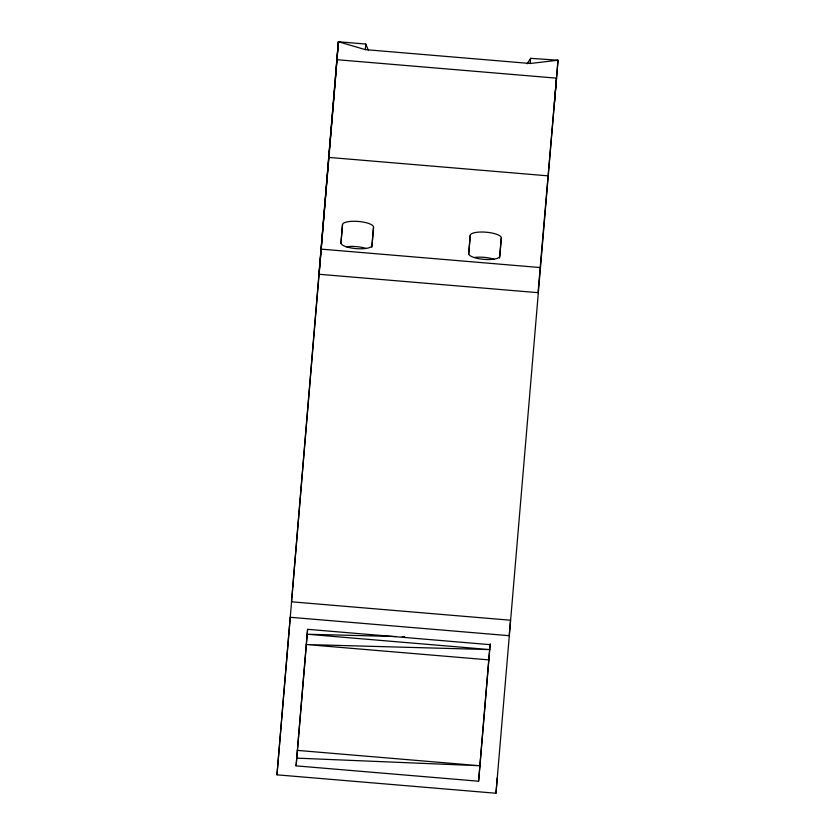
<?xml version="1.0" encoding="UTF-8"?>
<svg xmlns="http://www.w3.org/2000/svg" width="835" height="835" viewBox="0 0 835 835"><rect width="100%" height="100%" fill="white"/><g stroke="black" fill="none" stroke-linecap="round" stroke-linejoin="round"><path stroke-width="1.25" d="M335.284 81.673L292.72 587.923M335.493 79.095L338.394 41.75L365.772 44.057L368.287 50.058M336.87 59.692L556.507 78.156L538.022 292.678L319.033 274.266L338.394 41.75L365.292 49.62L530.183 63.491L558.03 60.224L554.346 103.989M497.284 777.782L495.969 793.25L276.969 774.828L290.215 617.274L509.204 635.696L510.519 620.228L291.53 601.805L338.394 41.75M291.791 599.039L276.969 774.828M291.895 597.797L292.626 589.155M296.101 765.862L307.583 629.308L490.072 644.662L478.601 781.216L296.101 765.862L307.604 629.517M342.517 224.584L340.962 242.87A15.562 4.446 4.8 0 0 356.096 248.611A15.562 4.446 4.8 0 0 371.992 245.48L373.537 227.193A15.562 4.446 4.8 0 0 358.403 221.452A15.562 4.446 4.8 0 0 342.517 224.584L340.93 243.444M365.292 49.62L365.772 44.057M371.846 247.306L373.537 227.193M470.262 235.334L468.717 253.61A15.562 4.446 4.8 0 0 483.851 259.351A15.562 4.446 4.8 0 0 499.737 256.22L501.292 237.944A15.562 4.446 4.8 0 0 486.147 232.203A15.562 4.446 4.8 0 0 470.262 235.334L468.675 254.184M499.601 258.046L501.292 237.944M530.183 63.491L530.622 58.335L558.03 60.224L495.969 793.25M490.197 643.681L478.601 781.216M527.135 63.784L530.622 58.335M395.644 636.52L307.207 634.235L489.696 649.588L306.33 644.536L488.83 659.88M402.146 636.688L404.745 636.75M296.759 758.128L479.916 765.747L297.417 750.394M328.927 157.418L547.917 175.841M321.141 249.122L540.13 267.544M346.233 246.795A15.562 4.446 4.8 0 1 366.179 248.475M473.977 257.535A15.562 4.446 4.8 0 1 493.923 259.215"/></g></svg>
